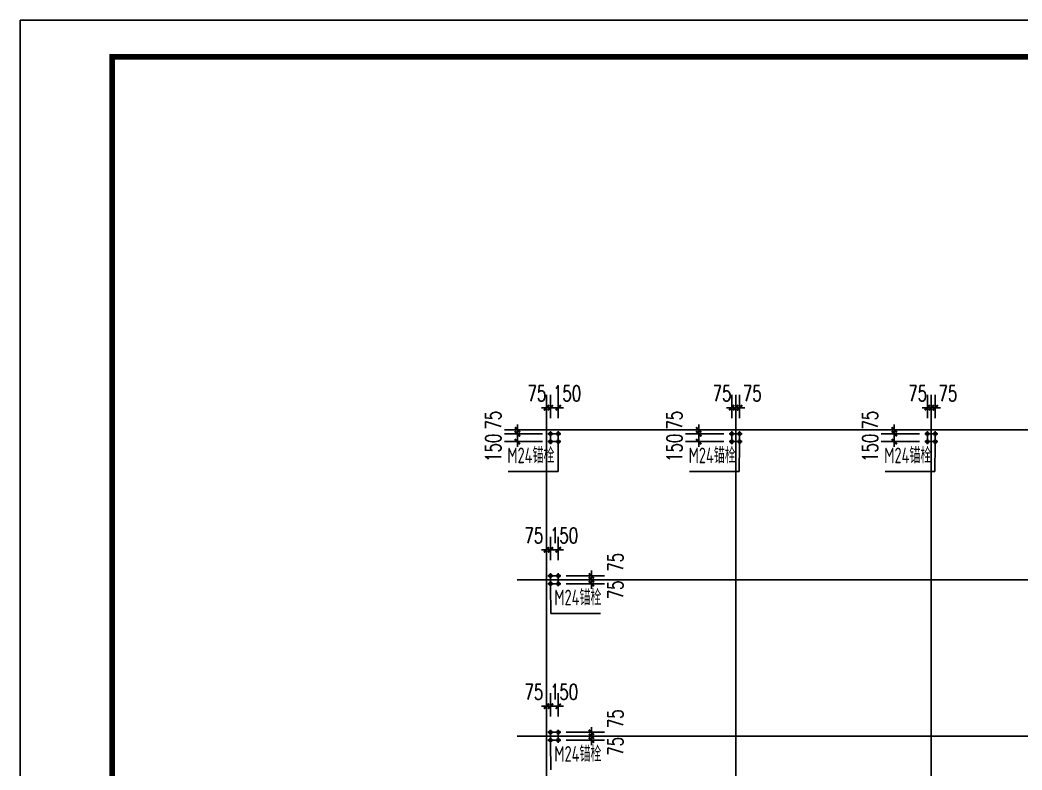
# Model space of a CAD drawing. Extents: x 180850 to 1399066, y 113487 to 334416.
# Drawn here: x 430995 to 469407, y 191617 to 220382 of the extents above; entities that cross this region are included whole.
import ezdxf
from ezdxf.enums import TextEntityAlignment as Align

# ---------------------------------------------------------------- set-up
doc = ezdxf.new("R2010")
doc.units = 0
doc.header["$LTSCALE"] = 1000
for name, color, linetype in [('AXIS', 3, 'Continuous'), ('DOTE', 1, 'Continuous'), ('PUB_TITLE', 4, 'Continuous'), ('TEXT', 7, 'Continuous')]:
    doc.layers.add(name, color=color, linetype=linetype)
doc.styles.add('_TCH_DIM_T3', font='SIMPLEX', dxfattribs={"width": 0.705882, "bigfont": 'GBCBIG'})
doc.styles.add('TSSD_Label', font='tssdeng.shx', dxfattribs={"width": 0.7, "bigfont": 'hztxt.shx'})
doc.dimstyles.new('TCH-200-2', dxfattribs={"dimtxt": 595, "dimasz": 200, "dimexe": 500, "dimexo": 600, "dimgap": 252.5, "dimtad": 1, "dimdec": 0, "dimlfac": 0.5, "dimzin": 0, "dimdsep": 46, "dimtxsty": '_TCH_DIM_T3', "dimblk": 'ARCHTICK', "dimcen": 0.09, "dimclrd": 124, "dimclre": 124, "dimclrt": 7, "dimazin": 2, "dimtfac": 1, "dimtdec": 0, "dimtix": 1, "dimtmove": 2, "dimatfit": 3, "dimfxl": 1, "dimtolj": 1, "dimtzin": 0, "dimarcsym": 0})

# ---------------------------------------------------------------- blocks, each defined once
blk = doc.blocks.new('_ArchTick')
at = {"color": 0, "linetype": 'ByBlock', "const_width": 0.4}
blk.add_lwpolyline([(-0.5, -0.5), (0.5, 0.5)], dxfattribs=at)
blk = doc.blocks.new('*D1193')
at = {"color": 124, "linetype": 'ByBlock', "lineweight": -2, "transparency": 16777216}
for p, q in [((464513, 204662), (464513, 204862)), ((465481, 204662), (464013, 204662)), ((465481, 204512), (464013, 204512)), ((464513, 204512), (464513, 204662)), ((464513, 204512), (464513, 204312))]:
    blk.add_line(p, q, dxfattribs=at)
at = {"layer": 'Defpoints', "color": 0, "linetype": 'ByBlock', "transparency": 16777216}
for p in [(464513, 204662), (466081, 204662), (466081, 204512)]:
    blk.add_point(p, dxfattribs=at)
at = {"color": 124, "linetype": 'ByBlock', "lineweight": -2, "transparency": 16777216, "xscale": 200, "yscale": 200, "zscale": 200}
for p, rotation in [((464513, 204662), 270), ((464513, 204512), 90)]:
    blk.add_blockref('_ArchTick', p, dxfattribs=dict(at, rotation=rotation))
at = {"color": 7, "linetype": 'ByBlock', "transparency": 16777216, "insert": (463587, 205031), "char_height": 595, "attachment_point": 5, "rotation": 90, "style": '_TCH_DIM_T3'}
blk.add_mtext('\\A1;75', dxfattribs=at)
blk = doc.blocks.new('*D1194')
at = {"color": 124, "linetype": 'ByBlock', "lineweight": -2, "transparency": 16777216}
for p, q in [((465481, 204512), (464013, 204512)), ((464513, 204512), (464513, 204712)), ((464513, 204212), (464513, 204512)), ((465481, 204212), (464013, 204212)), ((464513, 204212), (464513, 204012))]:
    blk.add_line(p, q, dxfattribs=at)
at = {"layer": 'Defpoints', "color": 0, "linetype": 'ByBlock', "transparency": 16777216}
for p in [(464513, 204512), (466081, 204512), (466081, 204212)]:
    blk.add_point(p, dxfattribs=at)
at = {"color": 124, "linetype": 'ByBlock', "lineweight": -2, "transparency": 16777216, "xscale": 200, "yscale": 200, "zscale": 200}
for p, rotation in [((464513, 204512), 270), ((464513, 204212), 90)]:
    blk.add_blockref('_ArchTick', p, dxfattribs=dict(at, rotation=rotation))
at = {"color": 7, "linetype": 'ByBlock', "transparency": 16777216, "insert": (463587, 203973), "char_height": 595, "attachment_point": 5, "rotation": 90, "style": '_TCH_DIM_T3'}
blk.add_mtext('\\A1;150', dxfattribs=at)
blk = doc.blocks.new('*D1195')
at = {"color": 124, "linetype": 'ByBlock', "lineweight": -2, "transparency": 16777216}
for p, q in [((465931, 205112), (465931, 206012)), ((466081, 205112), (466081, 206012)), ((465931, 205512), (465731, 205512)), ((465931, 205512), (466081, 205512)), ((466081, 205512), (466281, 205512))]:
    blk.add_line(p, q, dxfattribs=at)
at = {"layer": 'Defpoints', "color": 0, "linetype": 'ByBlock', "transparency": 16777216}
for p in [(466081, 205512), (465931, 204512), (466081, 204512)]:
    blk.add_point(p, dxfattribs=at)
at = {"color": 124, "linetype": 'ByBlock', "lineweight": -2, "transparency": 16777216, "xscale": 200, "yscale": 200, "zscale": 200}
blk.add_blockref('_ArchTick', (465931, 205512), dxfattribs=at)
at = {"color": 124, "linetype": 'ByBlock', "lineweight": -2, "transparency": 16777216, "xscale": 200, "yscale": 200, "zscale": 200, "rotation": 180}
blk.add_blockref('_ArchTick', (466081, 205512), dxfattribs=at)
at = {"color": 7, "linetype": 'ByBlock', "transparency": 16777216, "insert": (466569, 206062), "char_height": 595, "attachment_point": 5, "style": '_TCH_DIM_T3'}
blk.add_mtext('\\A1;75', dxfattribs=at)
blk = doc.blocks.new('*D1196')
at = {"color": 124, "linetype": 'ByBlock', "lineweight": -2, "transparency": 16777216}
for p, q in [((465781, 205112), (465781, 206012)), ((465931, 205112), (465931, 206012)), ((465781, 205512), (465581, 205512)), ((465931, 205512), (465781, 205512)), ((465931, 205512), (466131, 205512))]:
    blk.add_line(p, q, dxfattribs=at)
at = {"layer": 'Defpoints', "color": 0, "linetype": 'ByBlock', "transparency": 16777216}
for p in [(465781, 205512), (465781, 204512), (465931, 204512)]:
    blk.add_point(p, dxfattribs=at)
at = {"color": 124, "linetype": 'ByBlock', "lineweight": -2, "transparency": 16777216, "xscale": 200, "yscale": 200, "zscale": 200}
blk.add_blockref('_ArchTick', (465781, 205512), dxfattribs=at)
at = {"color": 124, "linetype": 'ByBlock', "lineweight": -2, "transparency": 16777216, "xscale": 200, "yscale": 200, "zscale": 200, "rotation": 180}
blk.add_blockref('_ArchTick', (465931, 205512), dxfattribs=at)
at = {"color": 7, "linetype": 'ByBlock', "transparency": 16777216, "insert": (465409, 206062), "char_height": 595, "attachment_point": 5, "style": '_TCH_DIM_T3'}
blk.add_mtext('\\A1;75', dxfattribs=at)
blk = doc.blocks.new('*D1205')
at = {"color": 124, "linetype": 'ByBlock', "lineweight": -2, "transparency": 16777216}
for p, q in [((457013, 204662), (457013, 204862)), ((457981, 204662), (456513, 204662)), ((457981, 204512), (456513, 204512)), ((457013, 204512), (457013, 204662)), ((457013, 204512), (457013, 204312))]:
    blk.add_line(p, q, dxfattribs=at)
at = {"layer": 'Defpoints', "color": 0, "linetype": 'ByBlock', "transparency": 16777216}
for p in [(457013, 204662), (458581, 204662), (458581, 204512)]:
    blk.add_point(p, dxfattribs=at)
at = {"color": 124, "linetype": 'ByBlock', "lineweight": -2, "transparency": 16777216, "xscale": 200, "yscale": 200, "zscale": 200}
for p, rotation in [((457013, 204662), 270), ((457013, 204512), 90)]:
    blk.add_blockref('_ArchTick', p, dxfattribs=dict(at, rotation=rotation))
at = {"color": 7, "linetype": 'ByBlock', "transparency": 16777216, "insert": (456087, 205031), "char_height": 595, "attachment_point": 5, "rotation": 90, "style": '_TCH_DIM_T3'}
blk.add_mtext('\\A1;75', dxfattribs=at)
blk = doc.blocks.new('*D1206')
at = {"color": 124, "linetype": 'ByBlock', "lineweight": -2, "transparency": 16777216}
for p, q in [((457981, 204512), (456513, 204512)), ((457013, 204512), (457013, 204712)), ((457013, 204212), (457013, 204512)), ((457981, 204212), (456513, 204212)), ((457013, 204212), (457013, 204012))]:
    blk.add_line(p, q, dxfattribs=at)
at = {"layer": 'Defpoints', "color": 0, "linetype": 'ByBlock', "transparency": 16777216}
for p in [(457013, 204512), (458581, 204512), (458581, 204212)]:
    blk.add_point(p, dxfattribs=at)
at = {"color": 124, "linetype": 'ByBlock', "lineweight": -2, "transparency": 16777216, "xscale": 200, "yscale": 200, "zscale": 200}
for p, rotation in [((457013, 204512), 270), ((457013, 204212), 90)]:
    blk.add_blockref('_ArchTick', p, dxfattribs=dict(at, rotation=rotation))
at = {"color": 7, "linetype": 'ByBlock', "transparency": 16777216, "insert": (456087, 203973), "char_height": 595, "attachment_point": 5, "rotation": 90, "style": '_TCH_DIM_T3'}
blk.add_mtext('\\A1;150', dxfattribs=at)
blk = doc.blocks.new('*D1207')
at = {"color": 124, "linetype": 'ByBlock', "lineweight": -2, "transparency": 16777216}
for p, q in [((458431, 205112), (458431, 206012)), ((458581, 205112), (458581, 206012)), ((458431, 205512), (458231, 205512)), ((458431, 205512), (458581, 205512)), ((458581, 205512), (458781, 205512))]:
    blk.add_line(p, q, dxfattribs=at)
at = {"layer": 'Defpoints', "color": 0, "linetype": 'ByBlock', "transparency": 16777216}
for p in [(458581, 205512), (458431, 204512), (458581, 204512)]:
    blk.add_point(p, dxfattribs=at)
at = {"color": 124, "linetype": 'ByBlock', "lineweight": -2, "transparency": 16777216, "xscale": 200, "yscale": 200, "zscale": 200}
blk.add_blockref('_ArchTick', (458431, 205512), dxfattribs=at)
at = {"color": 124, "linetype": 'ByBlock', "lineweight": -2, "transparency": 16777216, "xscale": 200, "yscale": 200, "zscale": 200, "rotation": 180}
blk.add_blockref('_ArchTick', (458581, 205512), dxfattribs=at)
at = {"color": 7, "linetype": 'ByBlock', "transparency": 16777216, "insert": (459069, 206062), "char_height": 595, "attachment_point": 5, "style": '_TCH_DIM_T3'}
blk.add_mtext('\\A1;75', dxfattribs=at)
blk = doc.blocks.new('*D1208')
at = {"color": 124, "linetype": 'ByBlock', "lineweight": -2, "transparency": 16777216}
for p, q in [((458281, 205112), (458281, 206012)), ((458431, 205112), (458431, 206012)), ((458281, 205512), (458081, 205512)), ((458431, 205512), (458281, 205512)), ((458431, 205512), (458631, 205512))]:
    blk.add_line(p, q, dxfattribs=at)
at = {"layer": 'Defpoints', "color": 0, "linetype": 'ByBlock', "transparency": 16777216}
for p in [(458281, 205512), (458281, 204512), (458431, 204512)]:
    blk.add_point(p, dxfattribs=at)
at = {"color": 124, "linetype": 'ByBlock', "lineweight": -2, "transparency": 16777216, "xscale": 200, "yscale": 200, "zscale": 200}
blk.add_blockref('_ArchTick', (458281, 205512), dxfattribs=at)
at = {"color": 124, "linetype": 'ByBlock', "lineweight": -2, "transparency": 16777216, "xscale": 200, "yscale": 200, "zscale": 200, "rotation": 180}
blk.add_blockref('_ArchTick', (458431, 205512), dxfattribs=at)
at = {"color": 7, "linetype": 'ByBlock', "transparency": 16777216, "insert": (457909, 206062), "char_height": 595, "attachment_point": 5, "style": '_TCH_DIM_T3'}
blk.add_mtext('\\A1;75', dxfattribs=at)
blk = doc.blocks.new('*D1217')
at = {"color": 124, "linetype": 'ByBlock', "lineweight": -2, "transparency": 16777216}
for p, q in [((450063, 204662), (450063, 204862)), ((451031, 204662), (449563, 204662)), ((451031, 204512), (449563, 204512)), ((450063, 204512), (450063, 204662)), ((450063, 204512), (450063, 204312))]:
    blk.add_line(p, q, dxfattribs=at)
at = {"layer": 'Defpoints', "color": 0, "linetype": 'ByBlock', "transparency": 16777216}
for p in [(450063, 204662), (451631, 204662), (451631, 204512)]:
    blk.add_point(p, dxfattribs=at)
at = {"color": 124, "linetype": 'ByBlock', "lineweight": -2, "transparency": 16777216, "xscale": 200, "yscale": 200, "zscale": 200}
for p, rotation in [((450063, 204662), 270), ((450063, 204512), 90)]:
    blk.add_blockref('_ArchTick', p, dxfattribs=dict(at, rotation=rotation))
at = {"color": 7, "linetype": 'ByBlock', "transparency": 16777216, "insert": (449137, 205031), "char_height": 595, "attachment_point": 5, "rotation": 90, "style": '_TCH_DIM_T3'}
blk.add_mtext('\\A1;75', dxfattribs=at)
blk = doc.blocks.new('*D1218')
at = {"color": 124, "linetype": 'ByBlock', "lineweight": -2, "transparency": 16777216}
for p, q in [((451031, 204512), (449563, 204512)), ((450063, 204512), (450063, 204712)), ((450063, 204212), (450063, 204512)), ((451031, 204212), (449563, 204212)), ((450063, 204212), (450063, 204012))]:
    blk.add_line(p, q, dxfattribs=at)
at = {"layer": 'Defpoints', "color": 0, "linetype": 'ByBlock', "transparency": 16777216}
for p in [(450063, 204512), (451631, 204512), (451631, 204212)]:
    blk.add_point(p, dxfattribs=at)
at = {"color": 124, "linetype": 'ByBlock', "lineweight": -2, "transparency": 16777216, "xscale": 200, "yscale": 200, "zscale": 200}
for p, rotation in [((450063, 204512), 270), ((450063, 204212), 90)]:
    blk.add_blockref('_ArchTick', p, dxfattribs=dict(at, rotation=rotation))
at = {"color": 7, "linetype": 'ByBlock', "transparency": 16777216, "insert": (449137, 203973), "char_height": 595, "attachment_point": 5, "rotation": 90, "style": '_TCH_DIM_T3'}
blk.add_mtext('\\A1;150', dxfattribs=at)
blk = doc.blocks.new('*D1219')
at = {"color": 124, "linetype": 'ByBlock', "lineweight": -2, "transparency": 16777216}
for p, q in [((451331, 205112), (451331, 206012)), ((451631, 205112), (451631, 206012)), ((451331, 205512), (451131, 205512)), ((451331, 205512), (451631, 205512)), ((451631, 205512), (451831, 205512))]:
    blk.add_line(p, q, dxfattribs=at)
at = {"layer": 'Defpoints', "color": 0, "linetype": 'ByBlock', "transparency": 16777216}
for p in [(451631, 205512), (451331, 204512), (451631, 204512)]:
    blk.add_point(p, dxfattribs=at)
at = {"color": 124, "linetype": 'ByBlock', "lineweight": -2, "transparency": 16777216, "xscale": 200, "yscale": 200, "zscale": 200}
blk.add_blockref('_ArchTick', (451331, 205512), dxfattribs=at)
at = {"color": 124, "linetype": 'ByBlock', "lineweight": -2, "transparency": 16777216, "xscale": 200, "yscale": 200, "zscale": 200, "rotation": 180}
blk.add_blockref('_ArchTick', (451631, 205512), dxfattribs=at)
at = {"color": 7, "linetype": 'ByBlock', "transparency": 16777216, "insert": (451969, 206062), "char_height": 595, "attachment_point": 5, "style": '_TCH_DIM_T3'}
blk.add_mtext('\\A1;150', dxfattribs=at)
blk = doc.blocks.new('*D1220')
at = {"color": 124, "linetype": 'ByBlock', "lineweight": -2, "transparency": 16777216}
for p, q in [((451181, 205112), (451181, 206012)), ((451331, 205112), (451331, 206012)), ((451181, 205512), (450981, 205512)), ((451331, 205512), (451181, 205512)), ((451331, 205512), (451531, 205512))]:
    blk.add_line(p, q, dxfattribs=at)
at = {"layer": 'Defpoints', "color": 0, "linetype": 'ByBlock', "transparency": 16777216}
for p in [(451181, 205512), (451181, 204512), (451331, 204512)]:
    blk.add_point(p, dxfattribs=at)
at = {"color": 124, "linetype": 'ByBlock', "lineweight": -2, "transparency": 16777216, "xscale": 200, "yscale": 200, "zscale": 200}
blk.add_blockref('_ArchTick', (451181, 205512), dxfattribs=at)
at = {"color": 124, "linetype": 'ByBlock', "lineweight": -2, "transparency": 16777216, "xscale": 200, "yscale": 200, "zscale": 200, "rotation": 180}
blk.add_blockref('_ArchTick', (451331, 205512), dxfattribs=at)
at = {"color": 7, "linetype": 'ByBlock', "transparency": 16777216, "insert": (450809, 206062), "char_height": 595, "attachment_point": 5, "style": '_TCH_DIM_T3'}
blk.add_mtext('\\A1;75', dxfattribs=at)
blk = doc.blocks.new('*D1237')
at = {"color": 124, "linetype": 'ByBlock', "lineweight": -2, "transparency": 16777216}
for p, q in [((452899, 193062), (452899, 193262)), ((451931, 193062), (453399, 193062)), ((451931, 192912), (453399, 192912)), ((452899, 193062), (452899, 192912)), ((452899, 192912), (452899, 192712))]:
    blk.add_line(p, q, dxfattribs=at)
at = {"layer": 'Defpoints', "color": 0, "linetype": 'ByBlock', "transparency": 16777216}
for p in [(451331, 193062), (451331, 192912), (452899, 192912)]:
    blk.add_point(p, dxfattribs=at)
at = {"color": 124, "linetype": 'ByBlock', "lineweight": -2, "transparency": 16777216, "xscale": 200, "yscale": 200, "zscale": 200}
for p, rotation in [((452899, 193062), 270), ((452899, 192912), 90)]:
    blk.add_blockref('_ArchTick', p, dxfattribs=dict(at, rotation=rotation))
at = {"color": 7, "linetype": 'ByBlock', "transparency": 16777216, "insert": (453825, 193581), "char_height": 595, "attachment_point": 5, "rotation": 90, "style": '_TCH_DIM_T3'}
blk.add_mtext('\\A1;75', dxfattribs=at)
blk = doc.blocks.new('*D1238')
at = {"color": 124, "linetype": 'ByBlock', "lineweight": -2, "transparency": 16777216}
for p, q in [((451931, 192912), (453399, 192912)), ((452899, 192912), (452899, 193112)), ((452899, 192762), (452899, 192912)), ((451931, 192762), (453399, 192762)), ((452899, 192762), (452899, 192562))]:
    blk.add_line(p, q, dxfattribs=at)
at = {"layer": 'Defpoints', "color": 0, "linetype": 'ByBlock', "transparency": 16777216}
for p in [(451331, 192912), (452899, 192912), (451331, 192762)]:
    blk.add_point(p, dxfattribs=at)
at = {"color": 124, "linetype": 'ByBlock', "lineweight": -2, "transparency": 16777216, "xscale": 200, "yscale": 200, "zscale": 200}
for p, rotation in [((452899, 192912), 270), ((452899, 192762), 90)]:
    blk.add_blockref('_ArchTick', p, dxfattribs=dict(at, rotation=rotation))
at = {"color": 7, "linetype": 'ByBlock', "transparency": 16777216, "insert": (453825, 192523), "char_height": 595, "attachment_point": 5, "rotation": 90, "style": '_TCH_DIM_T3'}
blk.add_mtext('\\A1;75', dxfattribs=at)
blk = doc.blocks.new('*D1239')
at = {"color": 124, "linetype": 'ByBlock', "lineweight": -2, "transparency": 16777216}
for p, q in [((451181, 193662), (451181, 194562)), ((451331, 193662), (451331, 194562)), ((451181, 194062), (450981, 194062)), ((451331, 194062), (451181, 194062)), ((451331, 194062), (451531, 194062))]:
    blk.add_line(p, q, dxfattribs=at)
at = {"layer": 'Defpoints', "color": 0, "linetype": 'ByBlock', "transparency": 16777216}
for p in [(451181, 194062), (451181, 193062), (451331, 193062)]:
    blk.add_point(p, dxfattribs=at)
at = {"color": 124, "linetype": 'ByBlock', "lineweight": -2, "transparency": 16777216, "xscale": 200, "yscale": 200, "zscale": 200}
blk.add_blockref('_ArchTick', (451181, 194062), dxfattribs=at)
at = {"color": 124, "linetype": 'ByBlock', "lineweight": -2, "transparency": 16777216, "xscale": 200, "yscale": 200, "zscale": 200, "rotation": 180}
blk.add_blockref('_ArchTick', (451331, 194062), dxfattribs=at)
at = {"color": 7, "linetype": 'ByBlock', "transparency": 16777216, "insert": (450693, 194612), "char_height": 595, "attachment_point": 5, "style": '_TCH_DIM_T3'}
blk.add_mtext('\\A1;75', dxfattribs=at)
blk = doc.blocks.new('*D1240')
at = {"color": 124, "linetype": 'ByBlock', "lineweight": -2, "transparency": 16777216}
for p, q in [((451331, 193662), (451331, 194562)), ((451631, 193662), (451631, 194562)), ((451331, 194062), (451131, 194062)), ((451331, 194062), (451631, 194062)), ((451631, 194062), (451831, 194062))]:
    blk.add_line(p, q, dxfattribs=at)
at = {"layer": 'Defpoints', "color": 0, "linetype": 'ByBlock', "transparency": 16777216}
for p in [(451631, 194062), (451331, 193062), (451631, 193062)]:
    blk.add_point(p, dxfattribs=at)
at = {"color": 124, "linetype": 'ByBlock', "lineweight": -2, "transparency": 16777216, "xscale": 200, "yscale": 200, "zscale": 200}
blk.add_blockref('_ArchTick', (451331, 194062), dxfattribs=at)
at = {"color": 124, "linetype": 'ByBlock', "lineweight": -2, "transparency": 16777216, "xscale": 200, "yscale": 200, "zscale": 200, "rotation": 180}
blk.add_blockref('_ArchTick', (451631, 194062), dxfattribs=at)
at = {"color": 7, "linetype": 'ByBlock', "transparency": 16777216, "insert": (451853, 194612), "char_height": 595, "attachment_point": 5, "style": '_TCH_DIM_T3'}
blk.add_mtext('\\A1;150', dxfattribs=at)
blk = doc.blocks.new('*D1241')
at = {"color": 124, "linetype": 'ByBlock', "lineweight": -2, "transparency": 16777216}
for p, q in [((451931, 199062), (453399, 199062)), ((452899, 199062), (452899, 199262)), ((452899, 199062), (452899, 198912)), ((451931, 198912), (453399, 198912)), ((452899, 198912), (452899, 198712))]:
    blk.add_line(p, q, dxfattribs=at)
at = {"layer": 'Defpoints', "color": 0, "linetype": 'ByBlock', "transparency": 16777216}
for p in [(451331, 199062), (451331, 198912), (452899, 198912)]:
    blk.add_point(p, dxfattribs=at)
at = {"color": 124, "linetype": 'ByBlock', "lineweight": -2, "transparency": 16777216, "xscale": 200, "yscale": 200, "zscale": 200}
for p, rotation in [((452899, 199062), 270), ((452899, 198912), 90)]:
    blk.add_blockref('_ArchTick', p, dxfattribs=dict(at, rotation=rotation))
at = {"color": 7, "linetype": 'ByBlock', "transparency": 16777216, "insert": (453825, 199581), "char_height": 595, "attachment_point": 5, "rotation": 90, "style": '_TCH_DIM_T3'}
blk.add_mtext('\\A1;75', dxfattribs=at)
blk = doc.blocks.new('*D1242')
at = {"color": 124, "linetype": 'ByBlock', "lineweight": -2, "transparency": 16777216}
for p, q in [((452899, 198912), (452899, 199112)), ((451931, 198912), (453399, 198912)), ((451931, 198762), (453399, 198762)), ((452899, 198762), (452899, 198912)), ((452899, 198762), (452899, 198562))]:
    blk.add_line(p, q, dxfattribs=at)
at = {"layer": 'Defpoints', "color": 0, "linetype": 'ByBlock', "transparency": 16777216}
for p in [(451331, 198912), (451331, 198762), (452899, 198912)]:
    blk.add_point(p, dxfattribs=at)
at = {"color": 124, "linetype": 'ByBlock', "lineweight": -2, "transparency": 16777216, "xscale": 200, "yscale": 200, "zscale": 200}
for p, rotation in [((452899, 198912), 270), ((452899, 198762), 90)]:
    blk.add_blockref('_ArchTick', p, dxfattribs=dict(at, rotation=rotation))
at = {"color": 7, "linetype": 'ByBlock', "transparency": 16777216, "insert": (453825, 198523), "char_height": 595, "attachment_point": 5, "rotation": 90, "style": '_TCH_DIM_T3'}
blk.add_mtext('\\A1;75', dxfattribs=at)
blk = doc.blocks.new('*D1243')
at = {"color": 124, "linetype": 'ByBlock', "lineweight": -2, "transparency": 16777216}
for p, q in [((451181, 199662), (451181, 200562)), ((451331, 199662), (451331, 200562)), ((451181, 200062), (450981, 200062)), ((451331, 200062), (451181, 200062)), ((451331, 200062), (451531, 200062))]:
    blk.add_line(p, q, dxfattribs=at)
at = {"layer": 'Defpoints', "color": 0, "linetype": 'ByBlock', "transparency": 16777216}
for p in [(451181, 200062), (451181, 199062), (451331, 199062)]:
    blk.add_point(p, dxfattribs=at)
at = {"color": 124, "linetype": 'ByBlock', "lineweight": -2, "transparency": 16777216, "xscale": 200, "yscale": 200, "zscale": 200}
blk.add_blockref('_ArchTick', (451181, 200062), dxfattribs=at)
at = {"color": 124, "linetype": 'ByBlock', "lineweight": -2, "transparency": 16777216, "xscale": 200, "yscale": 200, "zscale": 200, "rotation": 180}
blk.add_blockref('_ArchTick', (451331, 200062), dxfattribs=at)
at = {"color": 7, "linetype": 'ByBlock', "transparency": 16777216, "insert": (450693, 200612), "char_height": 595, "attachment_point": 5, "style": '_TCH_DIM_T3'}
blk.add_mtext('\\A1;75', dxfattribs=at)
blk = doc.blocks.new('*D1244')
at = {"color": 124, "linetype": 'ByBlock', "lineweight": -2, "transparency": 16777216}
for p, q in [((451331, 199662), (451331, 200562)), ((451631, 199662), (451631, 200562)), ((451331, 200062), (451131, 200062)), ((451331, 200062), (451631, 200062)), ((451631, 200062), (451831, 200062))]:
    blk.add_line(p, q, dxfattribs=at)
at = {"layer": 'Defpoints', "color": 0, "linetype": 'ByBlock', "transparency": 16777216}
for p in [(451631, 200062), (451331, 199062), (451631, 199062)]:
    blk.add_point(p, dxfattribs=at)
at = {"color": 124, "linetype": 'ByBlock', "lineweight": -2, "transparency": 16777216, "xscale": 200, "yscale": 200, "zscale": 200}
blk.add_blockref('_ArchTick', (451331, 200062), dxfattribs=at)
at = {"color": 124, "linetype": 'ByBlock', "lineweight": -2, "transparency": 16777216, "xscale": 200, "yscale": 200, "zscale": 200, "rotation": 180}
blk.add_blockref('_ArchTick', (451631, 200062), dxfattribs=at)
at = {"color": 7, "linetype": 'ByBlock', "transparency": 16777216, "insert": (451853, 200612), "char_height": 595, "attachment_point": 5, "style": '_TCH_DIM_T3'}
blk.add_mtext('\\A1;150', dxfattribs=at)

msp = doc.modelspace()

# ---------------------------------------------------------------- linework, layer by layer
for centre in [(451331.08, 204511.63), (451631.08, 204511.63), (458281.08, 204511.63), (458581.08, 204511.63), (465781.08, 204511.63), (466081.08, 204511.63), (451331.08, 204211.63), (451631.08, 204211.63), (458281.08, 204211.63), (458581.08, 204211.63), (465781.08, 204211.63), (466081.08, 204211.63), (451331.08, 199061.63), (451631.08, 199061.63), (451331.08, 198761.63), (451631.08, 198761.63), (451331.08, 193061.63), (451631.08, 193061.63), (451331.08, 192761.63), (451631.08, 192761.63)]:
    msp.add_circle(centre, 58.52)
at = {"layer": 'AXIS'}
for p, q in [((451230.41, 204511.63), (451431.75, 204511.63)), ((451331.08, 204410.96), (451331.08, 204612.3)), ((451731.75, 204511.63), (451530.41, 204511.63)), ((451631.08, 204410.96), (451631.08, 204612.3)), ((458180.41, 204511.63), (458381.75, 204511.63)), ((458281.08, 204410.96), (458281.08, 204612.3)), ((458681.75, 204511.63), (458480.41, 204511.63)), ((458581.08, 204410.96), (458581.08, 204612.3)), ((465680.41, 204511.63), (465881.75, 204511.63)), ((465781.08, 204410.96), (465781.08, 204612.3)), ((466181.75, 204511.63), (465980.41, 204511.63)), ((466081.08, 204410.96), (466081.08, 204612.3)), ((451230.41, 204211.63), (451431.75, 204211.63)), ((451331.08, 204312.3), (451331.08, 204110.96)), ((451731.75, 204211.63), (451530.41, 204211.63)), ((451620.34, 203067.19), (451631.08, 204110.96)), ((451631.08, 204312.3), (451631.08, 204110.96)), ((458180.41, 204211.63), (458381.75, 204211.63)), ((458281.08, 204312.3), (458281.08, 204110.96)), ((458681.75, 204211.63), (458480.41, 204211.63)), ((458570.34, 203067.19), (458581.08, 204110.96)), ((458581.08, 204312.3), (458581.08, 204110.96)), ((465680.41, 204211.63), (465881.75, 204211.63)), ((465781.08, 204312.3), (465781.08, 204110.96)), ((466181.75, 204211.63), (465980.41, 204211.63)), ((466070.34, 203067.19), (466081.08, 204110.96)), ((466081.08, 204312.3), (466081.08, 204110.96)), ((449709.77, 203066.19), (451620.33, 203066.19)), ((456659.77, 203066.19), (458570.33, 203066.19)), ((464159.77, 203066.19), (466070.33, 203066.19)), ((451230.41, 199061.63), (451431.75, 199061.63)), ((451331.08, 198960.96), (451331.08, 199162.3)), ((451731.75, 199061.63), (451530.41, 199061.63)), ((451631.08, 198960.96), (451631.08, 199162.3)), ((451230.41, 198761.63), (451431.75, 198761.63)), ((451331.08, 198862.3), (451331.08, 198660.96)), ((451341.81, 197617.19), (451331.08, 198660.96)), ((451731.75, 198761.63), (451530.41, 198761.63)), ((451631.08, 198862.3), (451631.08, 198660.96)), ((453252.38, 197616.19), (451341.82, 197616.19)), ((451230.41, 193061.63), (451431.75, 193061.63)), ((451331.08, 192960.96), (451331.08, 193162.3)), ((451331.08, 192862.3), (451331.08, 192660.96)), ((451731.75, 193061.63), (451530.41, 193061.63)), ((451631.08, 192960.96), (451631.08, 193162.3)), ((451631.08, 192862.3), (451631.08, 192660.96)), ((451230.41, 192761.63), (451431.75, 192761.63)), ((451341.81, 191617.19), (451331.08, 192660.96)), ((451731.75, 192761.63), (451530.41, 192761.63))]:
    msp.add_line(p, q, dxfattribs=at)
at = {"layer": 'DOTE'}
for p, q in [((451181.08, 168036.63), (451181.08, 205786.63)), ((458431.08, 168036.63), (458431.08, 205786.63)), ((465931.08, 168036.63), (465931.08, 205786.63)), ((450056.08, 204661.63), (512531.08, 204661.63)), ((450056.08, 198911.63), (512531.08, 198911.63)), ((450056.08, 192911.63), (512531.08, 192911.63))]:
    msp.add_line(p, q, dxfattribs=at)
for points in [[(451331.08, 204511.63), (451631.08, 204511.63), (451631.08, 204211.63), (451331.08, 204211.63)], [(458281.08, 204511.63), (458581.08, 204511.63), (458581.08, 204211.63), (458281.08, 204211.63)], [(465781.08, 204511.63), (466081.08, 204511.63), (466081.08, 204211.63), (465781.08, 204211.63)], [(451631.08, 199061.63), (451331.08, 199061.63), (451331.08, 198761.63), (451631.08, 198761.63)], [(451631.08, 193061.63), (451331.08, 193061.63), (451331.08, 192761.63), (451631.08, 192761.63)]]:
    msp.add_lwpolyline(points, close=True, dxfattribs=at)
at = {"layer": 'PUB_TITLE'}
msp.add_lwpolyline([(430995.03, 220381.89), (549924.21, 220381.89), (549924.21, 136381.97), (430995.03, 136381.97)], close=True, dxfattribs=at)
at = {"layer": 'PUB_TITLE', "const_width": 212.12}
msp.add_lwpolyline([(434530.38, 137796.11), (434530.38, 218967.75), (548510.07, 218967.75), (548510.07, 137796.11)], close=True, dxfattribs=at)

# ---------------------------------------------------------------- texts
at = {"layer": 'TEXT', "style": 'TSSD_Label', "width": 0.7}
for p in [(450580.78, 203203.22), (457530.78, 203203.22), (465030.78, 203203.22), (452381.38, 197753.22), (452381.38, 191753.22)]:
    msp.add_text('M24锚栓', height=600, dxfattribs=at).set_placement(p, align=Align.BOTTOM_CENTER)

# ---------------------------------------------------------------- dimensions: what is measured, and where the dimension line sits
at = {"linetype": 'ByBlock'}
for base, p1, p2, angle, picture, middle in [((451181.08, 205511.85), (451331.08, 204511.63), (451181.08, 204511.63), 180, '*D1220', (450809.41, 206061.85)), ((458281.08, 205511.85), (458431.08, 204511.63), (458281.08, 204511.63), 180, '*D1208', (457909.41, 206061.85)), ((465781.08, 205511.85), (465931.08, 204511.63), (465781.08, 204511.63), 180, '*D1196', (465409.41, 206061.85)), ((450063.05, 204661.63), (451631.08, 204511.63), (451631.08, 204661.63), 90, '*D1217', (449136.7, 205030.85)), ((457013.05, 204661.63), (458581.08, 204511.63), (458581.08, 204661.63), 90, '*D1205', (456086.7, 205030.85)), ((464513.05, 204661.63), (466081.08, 204511.63), (466081.08, 204661.63), 90, '*D1193', (463586.7, 205030.85)), ((450063.05, 204511.63), (451631.08, 204211.63), (451631.08, 204511.63), 270, '*D1218', (449136.7, 203972.94)), ((457013.05, 204511.63), (458581.08, 204211.63), (458581.08, 204511.63), 270, '*D1206', (456086.7, 203972.94)), ((464513.05, 204511.63), (466081.08, 204211.63), (466081.08, 204511.63), 270, '*D1194', (463586.7, 203972.94)), ((451181.08, 200061.85), (451331.08, 199061.63), (451181.08, 199061.63), 180, '*D1243', (450692.87, 200611.85)), ((452899.1, 198911.63), (451331.08, 199061.63), (451331.08, 198911.63), 90, '*D1241', (453825.45, 199580.85)), ((452899.1, 198911.63), (451331.08, 198761.63), (451331.08, 198911.63), 270, '*D1242', (453825.45, 198522.94)), ((451181.08, 194061.85), (451331.08, 193061.63), (451181.08, 193061.63), 180, '*D1239', (450692.87, 194611.85)), ((452899.1, 192911.63), (451331.08, 193061.63), (451331.08, 192911.63), 90, '*D1237', (453825.45, 193580.85)), ((452899.1, 192911.63), (451331.08, 192761.63), (451331.08, 192911.63), 270, '*D1238', (453825.45, 192522.94))]:
    dim = msp.add_linear_dim(base=base, p1=p1, p2=p2, angle=angle, dimstyle='TCH-200-2', dxfattribs=at)
    dim.commit()
    dim.dimension.update_dxf_attribs({"geometry": picture, "text_midpoint": middle, "dimtype": 160})
for base, p1, p2, picture, middle in [((451631.08, 205511.85), (451331.08, 204511.63), (451631.08, 204511.63), '*D1219', (451969.28, 206061.85)), ((458581.08, 205511.85), (458431.08, 204511.63), (458581.08, 204511.63), '*D1207', (459069.28, 206061.85)), ((466081.08, 205511.85), (465931.08, 204511.63), (466081.08, 204511.63), '*D1195', (466569.28, 206061.85)), ((451631.08, 200061.85), (451331.08, 199061.63), (451631.08, 199061.63), '*D1244', (451852.74, 200611.85)), ((451631.08, 194061.85), (451331.08, 193061.63), (451631.08, 193061.63), '*D1240', (451852.74, 194611.85))]:
    dim = msp.add_linear_dim(base=base, p1=p1, p2=p2, dimstyle='TCH-200-2', dxfattribs=at)
    dim.commit()
    dim.dimension.update_dxf_attribs({"geometry": picture, "text_midpoint": middle, "dimtype": 160})

doc.saveas('drawing.dxf')
